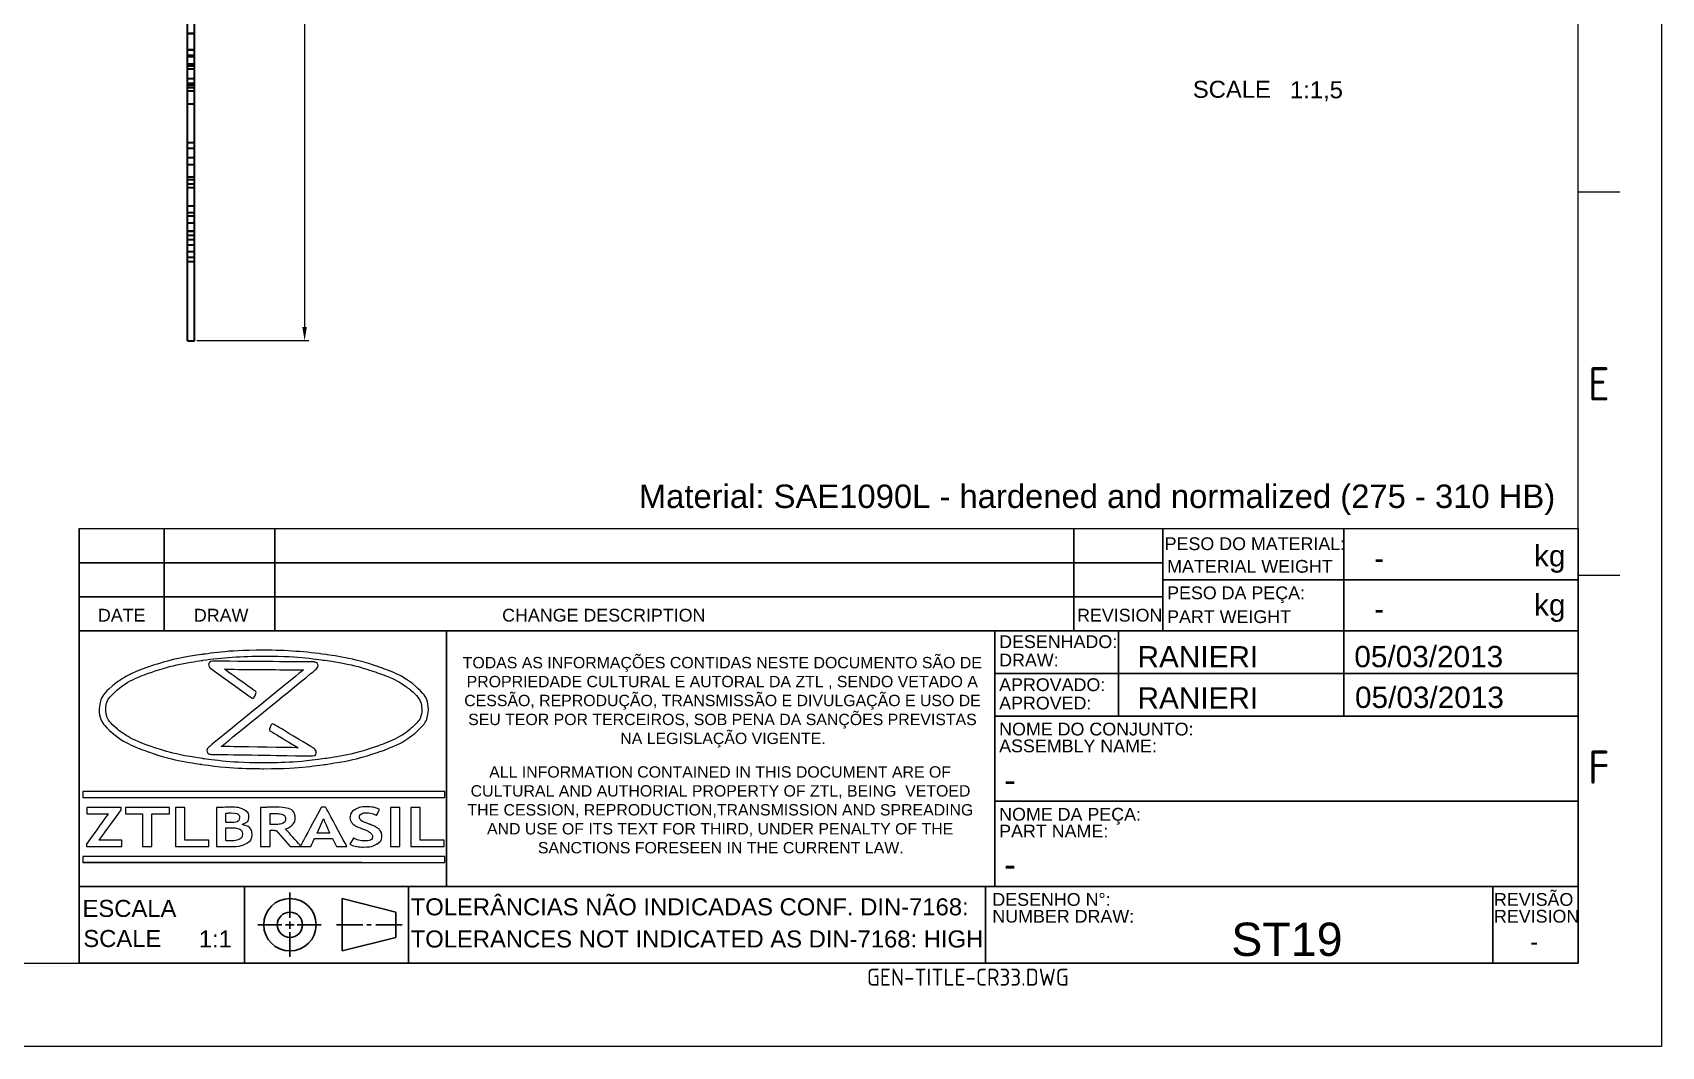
# Model space of a CAD drawing. Header units: millimetres. Extents: x 764 to 1780, y 1208 to 1927.
# Drawn here: x 1307.3 to 1780.4, y 1208.1 to 1502.6 of the extents above; entities that cross this region are included whole.
import ezdxf
from ezdxf.enums import TextEntityAlignment as Align

# ---------------------------------------------------------------- set-up
doc = ezdxf.new("R2010")
doc.units = ezdxf.units.MM
doc.linetypes.add('ACAD_ISO02W100', pattern=[15, 12, -3])
doc.linetypes.add('ACAD_ISO05W100', pattern=[33, 24, -3, 0, -3, 0, -3])
for name, color, linetype, lineweight in [('AM_0', 7, 'Continuous', 40), ('AM_5', 3, 'Continuous', 25), ('AM_8', 40, 'ACAD_ISO02W100', 35), ('AM_BOR', 2, 'ACAD_ISO05W100', 35)]:
    doc.layers.add(name, color=color, linetype=linetype, lineweight=lineweight)
doc.layers.add('Camada 1', color=7, linetype='Continuous')
doc.styles.add('ACISOTS', font='isocp.shx', dxfattribs={"height": 1})
doc.styles.get("Standard").update_dxf_attribs({"font": 'arial.ttf'})
doc.dimstyles.new('ISO-25', dxfattribs={"dimtxt": 6, "dimasz": 4, "dimexe": 1.25, "dimexo": 0.625, "dimtad": 1, "dimtxsty": 'Standard', "dimcen": 4, "dimadec": 0, "dimazin": 0, "dimtfac": 1, "dimtmove": 0, "dimatfit": 3, "dimfxl": 1, "dimarcsym": 0})

# ---------------------------------------------------------------- blocks, each defined once
blk = doc.blocks.new('A3 ZTL')
for p, q in [((401.17, 9.78), (401.17, 280.82)), ((19.57, 9.78), (401.17, 9.78))]:
    blk.add_line(p, q)
at = {"layer": 'AM_BOR', "color": 135, "linetype": 'Continuous', "lineweight": 25}
for p, q in [((410.96, 290.61), (410.96, 0)), ((410.96, 0), (0, 0))]:
    blk.add_line(p, q, dxfattribs=at)
at = {"layer": 'AM_BOR', "color": 135, "lineweight": 25}
for p, q in [((406.07, 100.29), (401.17, 100.29)), ((406.07, 55.28), (401.17, 55.28))]:
    blk.add_line(p, q, dxfattribs=at)
at = {"layer": 'AM_BOR', "color": 135, "lineweight": 25, "style": 'ACISOTS'}
for s, p in [('E', (403.62, 77.79)), ('F', (403.62, 32.78))]:
    blk.add_text(s, height=3.91, dxfattribs=at).set_placement(p, align=Align.MIDDLE)
blk = doc.blocks.new('*D55')
at = {"layer": 'AM_5', "color": 0, "lineweight": -2, "ltscale": 0.5, "transparency": 16777216}
for p, q in [((1354.93, 1841.91), (1387.54, 1841.91)), ((1386.29, 1837.91), (1386.29, 1417.1)), ((1354.93, 1413.1), (1387.54, 1413.1))]:
    blk.add_line(p, q, dxfattribs=at)
at = {"layer": 'AM_5', "color": 0, "ltscale": 0.5, "transparency": 16777216}
for points in [[(1385.62, 1837.91), (1386.95, 1837.91), (1386.29, 1841.91)], [(1385.62, 1417.1), (1386.95, 1417.1), (1386.29, 1413.1)]]:
    blk.add_solid(points, dxfattribs=at)
at = {"layer": 'Defpoints', "color": 0, "ltscale": 0.5, "transparency": 16777216}
for p in [(1354.31, 1841.91), (1354.31, 1413.1), (1386.29, 1413.1)]:
    blk.add_point(p, dxfattribs=at)
at = {"layer": 'AM_5', "color": 0, "ltscale": 0.5, "transparency": 16777216, "insert": (1382.43, 1627.5), "char_height": 6, "attachment_point": 5, "rotation": 90}
blk.add_mtext('%%C429', dxfattribs=at)

msp = doc.modelspace()

# ---------------------------------------------------------------- linework, layer by layer
at = {"linetype": 'Continuous'}
msp.add_line((1320.755, 1358.503), (1756.225, 1358.503), dxfattribs=at)
at = {"layer": 'AM_0'}
for p, q in [((1352.309, 1413.095), (1352.309, 1841.907)), ((1354.309, 1413.095), (1354.309, 1841.907)), ((1354.309, 1502.363), (1352.309, 1502.363)), ((1352.309, 1502.288), (1354.309, 1502.288)), ((1352.309, 1497.6), (1354.309, 1497.6)), ((1354.309, 1497.568), (1352.309, 1497.568)), ((1352.309, 1496.063), (1354.309, 1496.063)), ((1352.309, 1495.6), (1354.309, 1495.6)), ((1354.309, 1495.568), (1352.309, 1495.568)), ((1354.309, 1493.365), (1352.309, 1493.365)), ((1354.309, 1493.345), (1352.309, 1493.345)), ((1354.309, 1492.93), (1352.309, 1492.93)), ((1354.309, 1492.84), (1352.309, 1492.84)), ((1354.309, 1492.002), (1352.309, 1492.002)), ((1352.309, 1489.268), (1354.309, 1489.268)), ((1354.309, 1487.755), (1352.309, 1487.755)), ((1354.309, 1487.755), (1352.309, 1487.755)), ((1352.309, 1487.268), (1354.309, 1487.268)), ((1352.309, 1486.63), (1354.309, 1486.63)), ((1352.309, 1485.702), (1354.309, 1485.702)), ((1354.309, 1481.795), (1352.309, 1481.795)), ((1354.309, 1481.775), (1352.309, 1481.775)), ((1354.309, 1470.523), (1352.309, 1470.523)), ((1352.309, 1469.02), (1354.309, 1469.02)), ((1354.309, 1466.228), (1352.309, 1466.228)), ((1352.309, 1464.223), (1354.309, 1464.223)), ((1354.309, 1460.585), (1352.309, 1460.585)), ((1352.309, 1459.928), (1354.309, 1459.928)), ((1354.309, 1458.585), (1352.309, 1458.585)), ((1354.309, 1457.45), (1352.309, 1457.45)), ((1352.309, 1452.285), (1354.309, 1452.285)), ((1352.309, 1450.285), (1354.309, 1450.285)), ((1354.309, 1449.272), (1352.309, 1449.272)), ((1354.309, 1447.272), (1352.309, 1447.272)), ((1354.309, 1444.876), (1352.309, 1444.876)), ((1354.309, 1444.85), (1352.309, 1444.85)), ((1354.309, 1443.689), (1352.309, 1443.689)), ((1354.309, 1442.43), (1352.309, 1442.43)), ((1352.309, 1440.972), (1354.309, 1440.972)), ((1352.309, 1438.972), (1354.309, 1438.972)), ((1352.309, 1437.389), (1354.309, 1437.389)), ((1352.309, 1436.13), (1354.309, 1436.13)), ((1352.309, 1413.095), (1354.309, 1413.095))]:
    msp.add_line(p, q, dxfattribs=at)
at = {"layer": 'AM_8', "color": 0, "linetype": 'Continuous'}
for p, q in [((1320.755, 1358.503), (1320.755, 1232.316)), ((1345.497, 1358.503), (1345.497, 1328.812)), ((1377.663, 1358.503), (1377.663, 1328.812)), ((1609.705, 1358.503), (1609.705, 1328.812)), ((1635.599, 1328.812), (1635.599, 1358.503)), ((1688.183, 1358.503), (1688.183, 1343.658)), ((1756.225, 1232.316), (1756.225, 1358.503)), ((1635.599, 1348.606), (1320.755, 1348.606)), ((1635.599, 1343.658), (1756.225, 1343.658)), ((1688.183, 1343.658), (1688.183, 1328.812)), ((1320.755, 1338.709), (1635.599, 1338.709)), ((1320.755, 1328.812), (1583.026, 1328.812)), ((1427.512, 1328.812), (1427.512, 1254.584)), ((1583.026, 1328.812), (1756.225, 1328.812)), ((1586.804, 1328.812), (1586.804, 1281.801)), ((1622.731, 1328.812), (1622.731, 1304.069)), ((1688.183, 1328.812), (1688.183, 1304.069)), ((1586.804, 1316.441), (1756.225, 1316.441)), ((1586.804, 1304.069), (1756.225, 1304.069)), ((1586.804, 1281.801), (1586.804, 1254.584)), ((1586.804, 1279.327), (1756.225, 1279.327)), ((1321.837, 1261.54), (1402.894, 1261.54)), ((1583.026, 1254.584), (1320.755, 1254.584)), ((1430.517, 1254.584), (1320.755, 1254.584)), ((1368.84, 1254.584), (1368.84, 1232.316)), ((1416.488, 1254.584), (1416.488, 1232.316)), ((1583.026, 1254.584), (1731.482, 1254.584)), ((1584.057, 1232.316), (1584.057, 1254.584)), ((1756.225, 1254.584), (1731.482, 1254.584)), ((1731.482, 1254.584), (1731.482, 1232.316)), ((1382.025, 1252.799), (1382.025, 1245.456)), ((1412.784, 1247.121), (1397.219, 1251.067)), ((1397.219, 1251.067), (1397.219, 1235.833)), ((1412.784, 1247.121), (1412.784, 1239.779)), ((1372.721, 1243.45), (1379.706, 1243.45)), ((1380.765, 1243.45), (1383.224, 1243.45)), ((1382.025, 1244.436), (1382.025, 1242.243)), ((1382.025, 1241.26), (1382.025, 1234.101)), ((1384.169, 1243.45), (1391.111, 1243.45)), ((1395.522, 1243.45), (1403.175, 1243.45)), ((1412.784, 1239.779), (1397.219, 1235.833)), ((1404.353, 1243.45), (1405.585, 1243.45)), ((1407.01, 1243.45), (1414.589, 1243.45)), ((1320.755, 1232.316), (1756.225, 1232.316))]:
    msp.add_line(p, q, dxfattribs=at)
for radius in [7.617, 3.671]:
    msp.add_circle((1382.025, 1243.45), radius, dxfattribs=at)
at = {"layer": 'Camada 1'}
for points, knots in [([(1374.426, 1323.187), (1380.809, 1323.187), (1386.91, 1322.74), (1392.482, 1321.931), (1392.482, 1321.931), (1398.274, 1321.09), (1403.498, 1319.857), (1407.879, 1318.328), (1407.879, 1318.328), (1412.376, 1316.758), (1416.006, 1314.864), (1418.487, 1312.744), (1418.487, 1312.744), (1420.902, 1310.68), (1422.237, 1308.397), (1422.237, 1305.983), (1422.237, 1305.983), (1422.237, 1303.569), (1420.902, 1301.286), (1418.487, 1299.222), (1418.487, 1299.222), (1416.006, 1297.102), (1412.376, 1295.207), (1407.879, 1293.638), (1407.879, 1293.638), (1403.498, 1292.108), (1398.274, 1290.875), (1392.482, 1290.034), (1392.482, 1290.034), (1386.91, 1289.225), (1380.809, 1288.778), (1374.426, 1288.778), (1374.426, 1288.778), (1368.043, 1288.778), (1361.943, 1289.225), (1356.37, 1290.034), (1356.37, 1290.034), (1350.578, 1290.875), (1345.354, 1292.108), (1340.973, 1293.638), (1340.973, 1293.638), (1336.476, 1295.207), (1332.847, 1297.102), (1330.366, 1299.222), (1330.366, 1299.222), (1327.95, 1301.286), (1326.616, 1303.569), (1326.616, 1305.983), (1326.616, 1305.983), (1326.616, 1308.397), (1327.95, 1310.68), (1330.366, 1312.744), (1330.366, 1312.744), (1332.847, 1314.864), (1336.476, 1316.758), (1340.973, 1318.328), (1340.973, 1318.328), (1345.354, 1319.857), (1350.578, 1321.09), (1356.37, 1321.931), (1356.37, 1321.931), (1361.943, 1322.74), (1368.043, 1323.187), (1374.426, 1323.187)], [0, 0, 0, 0, 0.0588235, 0.0588235, 0.0588235, 0.0882353, 0.1176471, 0.1176471, 0.1176471, 0.1470588, 0.1764706, 0.1764706, 0.1764706, 0.2058824, 0.2352941, 0.2352941, 0.2352941, 0.2647059, 0.2941176, 0.2941176, 0.2941176, 0.3235294, 0.3529412, 0.3529412, 0.3529412, 0.3823529, 0.4117647, 0.4117647, 0.4117647, 0.4411765, 0.4705882, 0.4705882, 0.4705882, 0.5, 0.5294118, 0.5294118, 0.5294118, 0.5588235, 0.5882353, 0.5882353, 0.5882353, 0.6176471, 0.6470588, 0.6470588, 0.6470588, 0.6764706, 0.7058824, 0.7058824, 0.7058824, 0.7352941, 0.7647059, 0.7647059, 0.7647059, 0.7941176, 0.8235294, 0.8235294, 0.8235294, 0.8529412, 0.8823529, 0.8823529, 0.8823529, 0.9411765, 1, 1, 1, 1]), ([(1374.426, 1321.49), (1368.155, 1321.49), (1362.171, 1321.054), (1356.714, 1320.264), (1356.714, 1320.264), (1351.044, 1319.443), (1345.941, 1318.24), (1341.671, 1316.75), (1341.671, 1316.75), (1337.517, 1315.3), (1334.17, 1313.588), (1331.889, 1311.706), (1331.889, 1311.706), (1329.725, 1309.92), (1328.53, 1307.986), (1328.53, 1305.983), (1328.53, 1305.983), (1328.53, 1303.98), (1329.725, 1302.046), (1331.889, 1300.26), (1331.889, 1300.26), (1334.17, 1298.377), (1337.517, 1296.666), (1341.671, 1295.215), (1341.671, 1295.215), (1345.941, 1293.725), (1351.044, 1292.523), (1356.714, 1291.702), (1356.714, 1291.702), (1362.171, 1290.912), (1368.154, 1290.475), (1374.426, 1290.475), (1374.426, 1290.475), (1380.698, 1290.475), (1386.682, 1290.912), (1392.139, 1291.702), (1392.139, 1291.702), (1397.809, 1292.523), (1402.912, 1293.725), (1407.181, 1295.215), (1407.181, 1295.215), (1411.335, 1296.666), (1414.683, 1298.377), (1416.963, 1300.26), (1416.963, 1300.26), (1419.127, 1302.046), (1420.323, 1303.98), (1420.323, 1305.983), (1420.323, 1305.983), (1420.323, 1307.986), (1419.127, 1309.92), (1416.963, 1311.706), (1416.963, 1311.706), (1414.683, 1313.588), (1411.335, 1315.3), (1407.181, 1316.75), (1407.181, 1316.75), (1402.912, 1318.24), (1397.808, 1319.443), (1392.138, 1320.264), (1392.138, 1320.264), (1386.681, 1321.054), (1380.698, 1321.49), (1374.426, 1321.49)], [0, 0, 0, 0, 0.0588235, 0.0588235, 0.0588235, 0.0882353, 0.1176471, 0.1176471, 0.1176471, 0.1470588, 0.1764706, 0.1764706, 0.1764706, 0.2058824, 0.2352941, 0.2352941, 0.2352941, 0.2647059, 0.2941176, 0.2941176, 0.2941176, 0.3235294, 0.3529412, 0.3529412, 0.3529412, 0.3823529, 0.4117647, 0.4117647, 0.4117647, 0.4411765, 0.4705882, 0.4705882, 0.4705882, 0.5, 0.5294118, 0.5294118, 0.5294118, 0.5588235, 0.5882353, 0.5882353, 0.5882353, 0.6176471, 0.6470588, 0.6470588, 0.6470588, 0.6764706, 0.7058824, 0.7058824, 0.7058824, 0.7352941, 0.7647059, 0.7647059, 0.7647059, 0.7941176, 0.8235294, 0.8235294, 0.8235294, 0.8529412, 0.8823529, 0.8823529, 0.8823529, 0.9411765, 1, 1, 1, 1]), ([(1370.45, 1309.646), (1370.45, 1309.646), (1358.995, 1317.854), (1358.995, 1317.854), (1358.995, 1317.854), (1358.143, 1318.465), (1358.488, 1320.016), (1359.494, 1320.008), (1359.494, 1320.008), (1359.494, 1320.008), (1389.075, 1319.77), (1389.075, 1319.77), (1389.075, 1319.77), (1390.047, 1319.763), (1390.408, 1318.298), (1389.615, 1317.652), (1389.615, 1317.652), (1389.615, 1317.652), (1362.074, 1295.215), (1362.074, 1295.215), (1362.074, 1295.215), (1362.074, 1295.215), (1384.396, 1294.856), (1384.396, 1294.856), (1384.396, 1294.856), (1384.396, 1294.856), (1376.888, 1299.379), (1376.888, 1299.379), (1376.888, 1299.379), (1376.394, 1299.677), (1375.901, 1299.974), (1376.331, 1301.006), (1376.331, 1301.006), (1376.762, 1302.037), (1377.255, 1301.74), (1377.749, 1301.443), (1377.749, 1301.443), (1377.749, 1301.443), (1389.004, 1294.662), (1389.004, 1294.662), (1389.004, 1294.662), (1389.925, 1294.107), (1389.599, 1292.455), (1388.562, 1292.472), (1388.562, 1292.472), (1388.562, 1292.472), (1358.981, 1292.947), (1358.981, 1292.947), (1358.981, 1292.947), (1358.011, 1292.963), (1357.658, 1294.421), (1358.448, 1295.065), (1358.448, 1295.065), (1358.448, 1295.065), (1385.959, 1317.478), (1385.959, 1317.478), (1385.959, 1317.478), (1385.959, 1317.478), (1363.03, 1317.663), (1363.03, 1317.663), (1363.03, 1317.663), (1363.03, 1317.663), (1371.439, 1311.637), (1371.439, 1311.637), (1371.439, 1311.637), (1371.907, 1311.301), (1372.376, 1310.965), (1371.881, 1309.97), (1371.881, 1309.97), (1371.387, 1308.974), (1370.918, 1309.31), (1370.45, 1309.646)], [0, 0, 0, 0, 0.0526316, 0.0526316, 0.0526316, 0.0789474, 0.1052632, 0.1052632, 0.1052632, 0.1315789, 0.1578947, 0.1578947, 0.1578947, 0.1842105, 0.2105263, 0.2105263, 0.2105263, 0.2368421, 0.2631579, 0.2631579, 0.2631579, 0.2894737, 0.3157895, 0.3157895, 0.3157895, 0.3421053, 0.3684211, 0.3684211, 0.3684211, 0.3947368, 0.4210526, 0.4210526, 0.4210526, 0.4473684, 0.4736842, 0.4736842, 0.4736842, 0.5, 0.5263158, 0.5263158, 0.5263158, 0.5526316, 0.5789474, 0.5789474, 0.5789474, 0.6052632, 0.6315789, 0.6315789, 0.6315789, 0.6578947, 0.6842105, 0.6842105, 0.6842105, 0.7105263, 0.7368421, 0.7368421, 0.7368421, 0.7631579, 0.7894737, 0.7894737, 0.7894737, 0.8157895, 0.8421053, 0.8421053, 0.8421053, 0.8684211, 0.8947368, 0.8947368, 0.8947368, 0.9473684, 1, 1, 1, 1]), ([(1322.043, 1282.139), (1322.043, 1282.139), (1426.809, 1282.139), (1426.809, 1282.139), (1426.809, 1282.139), (1426.809, 1282.139), (1427.015, 1282.139), (1427.015, 1282.139), (1427.015, 1282.139), (1427.015, 1282.139), (1427.015, 1281.933), (1427.015, 1281.933), (1427.015, 1281.933), (1427.015, 1281.933), (1427.015, 1280.57), (1427.015, 1280.57), (1427.015, 1280.57), (1427.015, 1280.57), (1427.015, 1280.364), (1427.015, 1280.364), (1427.015, 1280.364), (1427.015, 1280.364), (1426.809, 1280.364), (1426.809, 1280.364), (1426.809, 1280.364), (1426.809, 1280.364), (1322.043, 1280.364), (1322.043, 1280.364), (1322.043, 1280.364), (1322.043, 1280.364), (1321.837, 1280.364), (1321.837, 1280.364), (1321.837, 1280.364), (1321.837, 1280.364), (1321.837, 1280.57), (1321.837, 1280.57), (1321.837, 1280.57), (1321.837, 1280.57), (1321.837, 1281.933), (1321.837, 1281.933), (1321.837, 1281.933), (1321.837, 1281.933), (1321.837, 1282.139), (1321.837, 1282.139), (1321.837, 1282.139), (1321.837, 1282.139), (1322.043, 1282.139), (1322.043, 1282.139)], [0, 0, 0, 0, 0.0769231, 0.0769231, 0.0769231, 0.1153846, 0.1538462, 0.1538462, 0.1538462, 0.1923077, 0.2307692, 0.2307692, 0.2307692, 0.2692308, 0.3076923, 0.3076923, 0.3076923, 0.3461538, 0.3846154, 0.3846154, 0.3846154, 0.4230769, 0.4615385, 0.4615385, 0.4615385, 0.5, 0.5384615, 0.5384615, 0.5384615, 0.5769231, 0.6153846, 0.6153846, 0.6153846, 0.6538462, 0.6923077, 0.6923077, 0.6923077, 0.7307692, 0.7692308, 0.7692308, 0.7692308, 0.8076923, 0.8461538, 0.8461538, 0.8461538, 0.9230769, 1, 1, 1, 1]), ([(1365.359, 1266.195), (1365.359, 1266.195), (1360.659, 1266.195), (1360.659, 1266.195), (1360.659, 1266.195), (1360.659, 1266.195), (1360.659, 1277.478), (1360.659, 1277.478), (1360.659, 1277.478), (1362.732, 1277.549), (1364.181, 1277.586), (1365.012, 1277.586), (1365.012, 1277.586), (1366.609, 1277.586), (1367.855, 1277.336), (1368.753, 1276.834), (1368.753, 1276.834), (1369.652, 1276.334), (1370.1, 1275.618), (1370.1, 1274.69), (1370.1, 1274.69), (1370.1, 1273.795), (1369.455, 1273.087), (1368.17, 1272.569), (1368.17, 1272.569), (1370.078, 1272.08), (1371.034, 1271.072), (1371.034, 1269.546), (1371.034, 1269.546), (1371.034, 1268.52), (1370.504, 1267.705), (1369.451, 1267.099), (1369.451, 1267.099), (1368.395, 1266.497), (1367.031, 1266.195), (1365.359, 1266.195)], [0, 0, 0, 0, 0.1, 0.1, 0.1, 0.15, 0.2, 0.2, 0.2, 0.25, 0.3, 0.3, 0.3, 0.35, 0.4, 0.4, 0.4, 0.45, 0.5, 0.5, 0.5, 0.55, 0.6, 0.6, 0.6, 0.65, 0.7, 0.7, 0.7, 0.75, 0.8, 0.8, 0.8, 0.9, 1, 1, 1, 1]), ([(1382.108, 1266.195), (1382.108, 1266.195), (1378.008, 1270.856), (1378.008, 1270.856), (1378.008, 1270.856), (1377.596, 1270.862), (1377.02, 1270.88), (1376.275, 1270.912), (1376.275, 1270.912), (1376.275, 1270.912), (1376.275, 1266.195), (1376.275, 1266.195), (1376.275, 1266.195), (1376.275, 1266.195), (1373.443, 1266.195), (1373.443, 1266.195), (1373.443, 1266.195), (1373.443, 1266.195), (1373.443, 1277.486), (1373.443, 1277.486), (1373.443, 1277.486), (1373.597, 1277.486), (1374.188, 1277.505), (1375.219, 1277.544), (1375.219, 1277.544), (1376.247, 1277.584), (1377.074, 1277.602), (1377.704, 1277.602), (1377.704, 1277.602), (1381.606, 1277.602), (1383.557, 1276.492), (1383.557, 1274.271), (1383.557, 1274.271), (1383.557, 1273.603), (1383.285, 1272.995), (1382.748, 1272.445), (1382.748, 1272.445), (1382.211, 1271.896), (1381.531, 1271.509), (1380.715, 1271.283), (1380.715, 1271.283), (1380.715, 1271.283), (1385.254, 1266.195), (1385.254, 1266.195), (1385.254, 1266.195), (1385.254, 1266.195), (1382.108, 1266.195), (1382.108, 1266.195)], [0, 0, 0, 0, 0.0769231, 0.0769231, 0.0769231, 0.1153846, 0.1538462, 0.1538462, 0.1538462, 0.1923077, 0.2307692, 0.2307692, 0.2307692, 0.2692308, 0.3076923, 0.3076923, 0.3076923, 0.3461538, 0.3846154, 0.3846154, 0.3846154, 0.4230769, 0.4615385, 0.4615385, 0.4615385, 0.5, 0.5384615, 0.5384615, 0.5384615, 0.5769231, 0.6153846, 0.6153846, 0.6153846, 0.6538462, 0.6923077, 0.6923077, 0.6923077, 0.7307692, 0.7692308, 0.7692308, 0.7692308, 0.8076923, 0.8461538, 0.8461538, 0.8461538, 0.9230769, 1, 1, 1, 1]), ([(1395.533, 1266.195), (1395.533, 1266.195), (1394.413, 1268.483), (1394.413, 1268.483), (1394.413, 1268.483), (1394.413, 1268.483), (1389.146, 1268.483), (1389.146, 1268.483), (1389.146, 1268.483), (1389.146, 1268.483), (1388.076, 1266.195), (1388.076, 1266.195), (1388.076, 1266.195), (1388.076, 1266.195), (1385.047, 1266.195), (1385.047, 1266.195), (1385.047, 1266.195), (1385.047, 1266.195), (1391.173, 1277.641), (1391.173, 1277.641), (1391.173, 1277.641), (1391.173, 1277.641), (1392.368, 1277.641), (1392.368, 1277.641), (1392.368, 1277.641), (1392.368, 1277.641), (1398.544, 1266.195), (1398.544, 1266.195), (1398.544, 1266.195), (1398.544, 1266.195), (1395.533, 1266.195), (1395.533, 1266.195)], [0, 0, 0, 0, 0.1111111, 0.1111111, 0.1111111, 0.1666667, 0.2222222, 0.2222222, 0.2222222, 0.2777778, 0.3333333, 0.3333333, 0.3333333, 0.3888889, 0.4444444, 0.4444444, 0.4444444, 0.5, 0.5555556, 0.5555556, 0.5555556, 0.6111111, 0.6666667, 0.6666667, 0.6666667, 0.7222222, 0.7777778, 0.7777778, 0.7777778, 0.8888889, 1, 1, 1, 1]), ([(1399.436, 1266.818), (1399.436, 1266.818), (1400.445, 1268.615), (1400.445, 1268.615), (1400.445, 1268.615), (1401.52, 1268.06), (1402.579, 1267.783), (1403.621, 1267.783), (1403.621, 1267.783), (1405.225, 1267.783), (1406.023, 1268.194), (1406.023, 1269.015), (1406.023, 1269.015), (1406.023, 1269.402), (1405.834, 1269.767), (1405.458, 1270.117), (1405.458, 1270.117), (1405.082, 1270.467), (1404.301, 1270.859), (1403.123, 1271.293), (1403.123, 1271.293), (1401.945, 1271.727), (1401.151, 1272.085), (1400.743, 1272.364), (1400.743, 1272.364), (1400.334, 1272.645), (1400.02, 1272.977), (1399.797, 1273.364), (1399.797, 1273.364), (1399.579, 1273.748), (1399.468, 1274.174), (1399.468, 1274.642), (1399.468, 1274.642), (1399.468, 1275.516), (1399.905, 1276.239), (1400.775, 1276.815), (1400.775, 1276.815), (1401.645, 1277.392), (1402.762, 1277.678), (1404.126, 1277.678), (1404.126, 1277.678), (1405.902, 1277.678), (1407.205, 1277.434), (1408.039, 1276.947), (1408.039, 1276.947), (1408.039, 1276.947), (1407.208, 1275.221), (1407.208, 1275.221), (1407.208, 1275.221), (1406.252, 1275.723), (1405.239, 1275.976), (1404.179, 1275.976), (1404.179, 1275.976), (1403.549, 1275.976), (1403.063, 1275.852), (1402.715, 1275.61), (1402.715, 1275.61), (1402.368, 1275.366), (1402.196, 1275.047), (1402.196, 1274.658), (1402.196, 1274.658), (1402.196, 1274.011), (1403.17, 1273.337), (1405.121, 1272.638), (1405.121, 1272.638), (1406.149, 1272.269), (1406.89, 1271.927), (1407.344, 1271.617), (1407.344, 1271.617), (1407.799, 1271.306), (1408.146, 1270.943), (1408.383, 1270.53), (1408.383, 1270.53), (1408.623, 1270.117), (1408.741, 1269.654), (1408.741, 1269.146), (1408.741, 1269.146), (1408.741, 1268.231), (1408.25, 1267.478), (1407.266, 1266.889), (1407.266, 1266.889), (1406.285, 1266.297), (1404.967, 1266.003), (1403.317, 1266.003), (1403.317, 1266.003), (1401.885, 1266.003), (1400.592, 1266.273), (1399.436, 1266.818)], [0, 0, 0, 0, 0.0434783, 0.0434783, 0.0434783, 0.0652174, 0.0869565, 0.0869565, 0.0869565, 0.1086957, 0.1304348, 0.1304348, 0.1304348, 0.1521739, 0.173913, 0.173913, 0.173913, 0.1956522, 0.2173913, 0.2173913, 0.2173913, 0.2391304, 0.2608696, 0.2608696, 0.2608696, 0.2826087, 0.3043478, 0.3043478, 0.3043478, 0.326087, 0.3478261, 0.3478261, 0.3478261, 0.3695652, 0.3913043, 0.3913043, 0.3913043, 0.4130435, 0.4347826, 0.4347826, 0.4347826, 0.4565217, 0.4782609, 0.4782609, 0.4782609, 0.5, 0.5217391, 0.5217391, 0.5217391, 0.5434783, 0.5652174, 0.5652174, 0.5652174, 0.5869565, 0.6086957, 0.6086957, 0.6086957, 0.6304348, 0.6521739, 0.6521739, 0.6521739, 0.673913, 0.6956522, 0.6956522, 0.6956522, 0.7173913, 0.7391304, 0.7391304, 0.7391304, 0.7608696, 0.7826087, 0.7826087, 0.7826087, 0.8043478, 0.826087, 0.826087, 0.826087, 0.8478261, 0.8695652, 0.8695652, 0.8695652, 0.8913043, 0.9130435, 0.9130435, 0.9130435, 0.9565217, 1, 1, 1, 1]), ([(1322.88, 1266.195), (1322.88, 1266.195), (1322.88, 1266.842), (1322.88, 1266.842), (1322.88, 1266.842), (1322.88, 1266.842), (1329.289, 1275.705), (1329.289, 1275.705), (1329.289, 1275.705), (1329.289, 1275.705), (1322.988, 1275.705), (1322.988, 1275.705), (1322.988, 1275.705), (1322.988, 1275.705), (1322.988, 1277.486), (1322.988, 1277.486), (1322.988, 1277.486), (1322.988, 1277.486), (1333.005, 1277.486), (1333.005, 1277.486), (1333.005, 1277.486), (1333.005, 1277.486), (1333.005, 1276.839), (1333.005, 1276.839), (1333.005, 1276.839), (1333.005, 1276.839), (1326.575, 1267.976), (1326.575, 1267.976), (1326.575, 1267.976), (1326.575, 1267.976), (1333.234, 1267.976), (1333.234, 1267.976), (1333.234, 1267.976), (1333.234, 1267.976), (1333.234, 1266.195), (1333.234, 1266.195), (1333.234, 1266.195), (1333.234, 1266.195), (1322.88, 1266.195), (1322.88, 1266.195)], [0, 0, 0, 0, 0.0909091, 0.0909091, 0.0909091, 0.1363636, 0.1818182, 0.1818182, 0.1818182, 0.2272727, 0.2727273, 0.2727273, 0.2727273, 0.3181818, 0.3636364, 0.3636364, 0.3636364, 0.4090909, 0.4545455, 0.4545455, 0.4545455, 0.5, 0.5454545, 0.5454545, 0.5454545, 0.5909091, 0.6363636, 0.6363636, 0.6363636, 0.6818182, 0.7272727, 0.7272727, 0.7272727, 0.7727273, 0.8181818, 0.8181818, 0.8181818, 0.9090909, 1, 1, 1, 1]), ([(1341.898, 1275.705), (1341.898, 1275.705), (1341.898, 1266.195), (1341.898, 1266.195), (1341.898, 1266.195), (1341.898, 1266.195), (1339.17, 1266.195), (1339.17, 1266.195), (1339.17, 1266.195), (1339.17, 1266.195), (1339.17, 1275.705), (1339.17, 1275.705), (1339.17, 1275.705), (1339.17, 1275.705), (1334.283, 1275.705), (1334.283, 1275.705), (1334.283, 1275.705), (1334.283, 1275.705), (1334.283, 1277.486), (1334.283, 1277.486), (1334.283, 1277.486), (1334.283, 1277.486), (1347.004, 1277.486), (1347.004, 1277.486), (1347.004, 1277.486), (1347.004, 1277.486), (1347.004, 1275.705), (1347.004, 1275.705), (1347.004, 1275.705), (1347.004, 1275.705), (1341.898, 1275.705), (1341.898, 1275.705)], [0, 0, 0, 0, 0.1111111, 0.1111111, 0.1111111, 0.1666667, 0.2222222, 0.2222222, 0.2222222, 0.2777778, 0.3333333, 0.3333333, 0.3333333, 0.3888889, 0.4444444, 0.4444444, 0.4444444, 0.5, 0.5555556, 0.5555556, 0.5555556, 0.6111111, 0.6666667, 0.6666667, 0.6666667, 0.7222222, 0.7777778, 0.7777778, 0.7777778, 0.8888889, 1, 1, 1, 1]), ([(1348.787, 1266.195), (1348.787, 1266.195), (1348.787, 1277.486), (1348.787, 1277.486), (1348.787, 1277.486), (1348.787, 1277.486), (1351.515, 1277.486), (1351.515, 1277.486), (1351.515, 1277.486), (1351.515, 1277.486), (1351.515, 1267.976), (1351.515, 1267.976), (1351.515, 1267.976), (1351.515, 1267.976), (1358.46, 1267.976), (1358.46, 1267.976), (1358.46, 1267.976), (1358.46, 1267.976), (1358.46, 1266.195), (1358.46, 1266.195), (1358.46, 1266.195), (1358.46, 1266.195), (1348.787, 1266.195), (1348.787, 1266.195)], [0, 0, 0, 0, 0.1428571, 0.1428571, 0.1428571, 0.2142857, 0.2857143, 0.2857143, 0.2857143, 0.3571429, 0.4285714, 0.4285714, 0.4285714, 0.5, 0.5714286, 0.5714286, 0.5714286, 0.6428571, 0.7142857, 0.7142857, 0.7142857, 0.8571429, 1, 1, 1, 1]), ([(1363.387, 1275.876), (1363.387, 1275.876), (1363.387, 1273.169), (1363.387, 1273.169), (1363.387, 1273.169), (1363.806, 1273.151), (1364.246, 1273.14), (1364.708, 1273.14), (1364.708, 1273.14), (1366.484, 1273.14), (1367.372, 1273.629), (1367.372, 1274.61), (1367.372, 1274.61), (1367.372, 1275.479), (1366.566, 1275.913), (1364.951, 1275.913), (1364.951, 1275.913), (1364.525, 1275.913), (1364.003, 1275.9), (1363.387, 1275.876)], [0, 0, 0, 0, 0.1666667, 0.1666667, 0.1666667, 0.25, 0.3333333, 0.3333333, 0.3333333, 0.4166667, 0.5, 0.5, 0.5, 0.5833333, 0.6666667, 0.6666667, 0.6666667, 0.8333333, 1, 1, 1, 1]), ([(1376.275, 1275.745), (1376.275, 1275.745), (1376.275, 1272.609), (1376.275, 1272.609), (1376.275, 1272.609), (1376.78, 1272.577), (1377.167, 1272.561), (1377.432, 1272.561), (1377.432, 1272.561), (1378.57, 1272.561), (1379.404, 1272.68), (1379.931, 1272.916), (1379.931, 1272.916), (1380.461, 1273.153), (1380.726, 1273.611), (1380.726, 1274.295), (1380.726, 1274.295), (1380.726, 1274.85), (1380.443, 1275.239), (1379.873, 1275.458), (1379.873, 1275.458), (1379.308, 1275.679), (1378.416, 1275.789), (1377.199, 1275.789), (1377.199, 1275.789), (1376.905, 1275.789), (1376.597, 1275.776), (1376.275, 1275.745)], [0, 0, 0, 0, 0.125, 0.125, 0.125, 0.1875, 0.25, 0.25, 0.25, 0.3125, 0.375, 0.375, 0.375, 0.4375, 0.5, 0.5, 0.5, 0.5625, 0.625, 0.625, 0.625, 0.6875, 0.75, 0.75, 0.75, 0.875, 1, 1, 1, 1]), ([(1391.771, 1274.187), (1391.771, 1274.187), (1389.923, 1270.017), (1389.923, 1270.017), (1389.923, 1270.017), (1389.923, 1270.017), (1393.614, 1270.017), (1393.614, 1270.017), (1393.614, 1270.017), (1393.614, 1270.017), (1391.771, 1274.187), (1391.771, 1274.187)], [0, 0, 0, 0, 0.25, 0.25, 0.25, 0.375, 0.5, 0.5, 0.5, 0.75, 1, 1, 1, 1]), ([(1411.204, 1266.195), (1411.204, 1266.195), (1411.204, 1277.486), (1411.204, 1277.486), (1411.204, 1277.486), (1411.204, 1277.486), (1413.932, 1277.486), (1413.932, 1277.486), (1413.932, 1277.486), (1413.932, 1277.486), (1413.932, 1266.195), (1413.932, 1266.195), (1413.932, 1266.195), (1413.932, 1266.195), (1411.204, 1266.195), (1411.204, 1266.195)], [0, 0, 0, 0, 0.2, 0.2, 0.2, 0.3, 0.4, 0.4, 0.4, 0.5, 0.6, 0.6, 0.6, 0.8, 1, 1, 1, 1]), ([(1417.129, 1266.195), (1417.129, 1266.195), (1417.129, 1277.486), (1417.129, 1277.486), (1417.129, 1277.486), (1417.129, 1277.486), (1419.857, 1277.486), (1419.857, 1277.486), (1419.857, 1277.486), (1419.857, 1277.486), (1419.857, 1267.976), (1419.857, 1267.976), (1419.857, 1267.976), (1419.857, 1267.976), (1426.803, 1267.976), (1426.803, 1267.976), (1426.803, 1267.976), (1426.803, 1267.976), (1426.803, 1266.195), (1426.803, 1266.195), (1426.803, 1266.195), (1426.803, 1266.195), (1417.129, 1266.195), (1417.129, 1266.195)], [0, 0, 0, 0, 0.1428571, 0.1428571, 0.1428571, 0.2142857, 0.2857143, 0.2857143, 0.2857143, 0.3571429, 0.4285714, 0.4285714, 0.4285714, 0.5, 0.5714286, 0.5714286, 0.5714286, 0.6428571, 0.7142857, 0.7142857, 0.7142857, 0.8571429, 1, 1, 1, 1]), ([(1363.387, 1271.606), (1363.387, 1271.606), (1363.387, 1267.876), (1363.387, 1267.876), (1363.387, 1267.876), (1363.938, 1267.839), (1364.386, 1267.82), (1364.729, 1267.82), (1364.729, 1267.82), (1365.946, 1267.82), (1366.831, 1267.973), (1367.378, 1268.275), (1367.378, 1268.275), (1367.927, 1268.578), (1368.202, 1269.083), (1368.202, 1269.786), (1368.202, 1269.786), (1368.202, 1270.428), (1367.948, 1270.896), (1367.436, 1271.188), (1367.436, 1271.188), (1366.924, 1271.482), (1366.032, 1271.627), (1364.761, 1271.627), (1364.761, 1271.627), (1364.497, 1271.627), (1364.038, 1271.622), (1363.387, 1271.606)], [0, 0, 0, 0, 0.125, 0.125, 0.125, 0.1875, 0.25, 0.25, 0.25, 0.3125, 0.375, 0.375, 0.375, 0.4375, 0.5, 0.5, 0.5, 0.5625, 0.625, 0.625, 0.625, 0.6875, 0.75, 0.75, 0.75, 0.875, 1, 1, 1, 1]), ([(1322.043, 1263.315), (1322.043, 1263.315), (1426.809, 1263.315), (1426.809, 1263.315), (1426.809, 1263.315), (1426.809, 1263.315), (1427.015, 1263.315), (1427.015, 1263.315), (1427.015, 1263.315), (1427.015, 1263.315), (1427.015, 1263.109), (1427.015, 1263.109), (1427.015, 1263.109), (1427.015, 1263.109), (1427.015, 1261.746), (1427.015, 1261.746), (1427.015, 1261.746), (1427.015, 1261.746), (1427.015, 1261.54), (1427.015, 1261.54), (1427.015, 1261.54), (1427.015, 1261.54), (1426.809, 1261.54), (1426.809, 1261.54), (1426.809, 1261.54), (1426.809, 1261.54), (1322.043, 1261.54), (1322.043, 1261.54), (1322.043, 1261.54), (1322.043, 1261.54), (1321.837, 1261.54), (1321.837, 1261.54), (1321.837, 1261.54), (1321.837, 1261.54), (1321.837, 1261.746), (1321.837, 1261.746), (1321.837, 1261.746), (1321.837, 1261.746), (1321.837, 1263.109), (1321.837, 1263.109), (1321.837, 1263.109), (1321.837, 1263.109), (1321.837, 1263.315), (1321.837, 1263.315), (1321.837, 1263.315), (1321.837, 1263.315), (1322.043, 1263.315), (1322.043, 1263.315)], [0, 0, 0, 0, 0.0769231, 0.0769231, 0.0769231, 0.1153846, 0.1538462, 0.1538462, 0.1538462, 0.1923077, 0.2307692, 0.2307692, 0.2307692, 0.2692308, 0.3076923, 0.3076923, 0.3076923, 0.3461538, 0.3846154, 0.3846154, 0.3846154, 0.4230769, 0.4615385, 0.4615385, 0.4615385, 0.5, 0.5384615, 0.5384615, 0.5384615, 0.5769231, 0.6153846, 0.6153846, 0.6153846, 0.6538462, 0.6923077, 0.6923077, 0.6923077, 0.7307692, 0.7692308, 0.7692308, 0.7692308, 0.8076923, 0.8461538, 0.8461538, 0.8461538, 0.9230769, 1, 1, 1, 1])]:
    msp.add_open_spline(points, degree=3, knots=knots, dxfattribs=at)

# ---------------------------------------------------------------- block references
at = {"linetype": 'ByBlock', "lineweight": 0, "xscale": 2.47426245, "yscale": 2.47426245, "zscale": 2.47426245}
msp.add_blockref('A3 ZTL', (763.615, 1208.106), dxfattribs=at)

# ---------------------------------------------------------------- texts
at = {"insert": (1483.375, 1371.31), "char_height": 6.81615, "width": 296.03321, "attachment_point": 1}
msp.add_mtext('Material: SAE1090L - hardened and normalized (275 - 310 HB)', dxfattribs=at)
at = {"color": 0, "linetype": 'Continuous', "char_height": 3.29902, "attachment_point": 1}
for s, width, insert in [('\\pi0.32329;TODAS AS INFORMAÇÕES CONTIDAS NESTE DOCUMENTO SÃO DE \\P\\pi1.4653;PROPRIEDADE CULTURAL E AUTORAL DA ZTL , SENDO VETADO A \\P\\pi0.76098;CESSÃO, REPRODUÇÃO, TRANSMISSÃO E DIVULGAÇÃO E USO DE \\P\\pi1.8974;SEU TEOR POR TERCEIROS, SOB PENA DA SANÇÕES PREVISTAS \\P\\pi46.095;NA LEGISLAÇÃO VIGENTE.', 151.11414, (1431.892, 1321.233)), ('\\pi9.8386;ALL INFORMATION CONTAINED IN THIS DOCUMENT ARE OF \\P\\pi4.458;CULTURAL AND AUTHORIAL PROPERTY OF ZTL, BEING  VETOED \\P\\pi3.5253;THE CESSION, REPRODUCTION,TRANSMISSION AND SPREADING \\P\\pi9.2153;AND USE OF ITS TEXT FOR THIRD, UNDER PENALTY OF THE \\P\\pi23.99;SANCTIONS FORESEEN IN THE CURRENT LAW.', 153.63846, (1430.057, 1289.479))]:
    msp.add_mtext_dynamic_manual_height_columns(s, width=width, gutter_width=12.5, heights=[0], dxfattribs=dict(at, insert=insert))
at = {"layer": 'AM_8', "color": 0, "linetype": 'Continuous'}
for s, height, p in [('SCALE', 4.9485, (1644.311, 1483.64)), ('1:1,5', 4.9485, (1672.535, 1483.504)), ('PESO DO MATERIAL:', 3.71139, (1636.126, 1352.263)), ('kg', 6.1857, (1743.439, 1347.518)), ('MATERIAL WEIGHT', 3.71139, (1636.845, 1345.69)), ('PESO DA PEÇA:', 3.71139, (1636.845, 1337.999)), ('kg', 6.1857, (1743.439, 1333.247)), ('DATE', 3.7114, (1326.235, 1331.508)), ('DRAW', 3.7114, (1354.117, 1331.508)), ('CHANGE DESCRIPTION', 3.71139, (1443.669, 1331.508)), ('REVISION', 3.7114, (1610.685, 1331.508)), ('PART WEIGHT', 3.71139, (1636.845, 1331.073)), ('DESENHADO:', 3.7114, (1588.05, 1323.815)), ('DRAW:', 3.7114, (1588.05, 1318.477)), ('APROVADO:', 3.7114, (1588.05, 1311.316)), ('APROVED:', 3.7114, (1588.05, 1305.978)), ('NOME DO CONJUNTO:', 3.71139, (1588.05, 1298.426)), ('ASSEMBLY NAME:', 3.71139, (1588.05, 1293.539)), ('NOME DA PEÇA:', 3.71139, (1588.05, 1273.683)), ('PART NAME:', 3.7114, (1588.05, 1268.796)), ('ESCALA', 4.9485, (1321.763, 1245.721)), ('TOLERÂNCIAS NÃO INDICADAS CONF. DIN-7168:', 4.94852, (1417.102, 1246.182)), ('DESENHO N%%d:', 3.71139, (1586.076, 1248.941)), ('REVISÃO', 3.7114, (1731.793, 1248.941)), ('NUMBER DRAW:', 3.71139, (1586.076, 1244.054)), ('REVISION', 3.7114, (1731.793, 1244.054)), ('SCALE', 4.9485, (1321.994, 1236.977)), ('1:1', 4.9485, (1355.545, 1236.842)), ('TOLERANCES NOT INDICATED AS DIN-7168: HIGH', 4.94852, (1417.102, 1236.842))]:
    msp.add_text(s, height=height, dxfattribs=at).set_placement(p)
for p in [(1696.994, 1349.91), (1696.994, 1335.189)]:
    msp.add_attdef('-', text='', height=6.186, dxfattribs=at).set_placement(p, align=Align.MIDDLE_LEFT)
for tag, p, height in [('RANIERI', (1628.255, 1318.185), 6.186), ('05/03/2013', (1691.224, 1318.258), 6.186), ('RANIERI', (1628.25, 1306.214), 6.186), ('05/03/2013', (1691.423, 1306.42), 6.186), ('-', (1589.448, 1281.862), 7.423), ('-', (1589.448, 1257.307), 7.423), ('ST19', (1655.494, 1234.386), 9.677)]:
    msp.add_attdef(tag, p, '', height=height, dxfattribs=at)
msp.add_attdef('-', text='', height=4.839, dxfattribs=at).set_placement((1743.504, 1238.475), align=Align.MIDDLE_CENTER)
at = {"layer": 'AM_8', "color": 0, "linetype": 'Continuous', "style": 'ACISOTS'}
msp.add_attdef('GEN-TITLE-CR33.DWG', (1549.632, 1225.749), '', height=4.949, dxfattribs=at)

# ---------------------------------------------------------------- dimensions: what is measured, and where the dimension line sits
at = {"layer": 'AM_5', "ltscale": 0.5}
dim = msp.add_linear_dim(base=(1386.287, 1413.095), p1=(1354.309, 1841.907), p2=(1354.309, 1413.095), angle=90, text='%%C429', dimstyle='ISO-25', dxfattribs=at)
dim.commit()
dim.dimension.update_dxf_attribs({"geometry": '*D55', "text_midpoint": (1382.431, 1627.501)})

doc.saveas('drawing.dxf')
